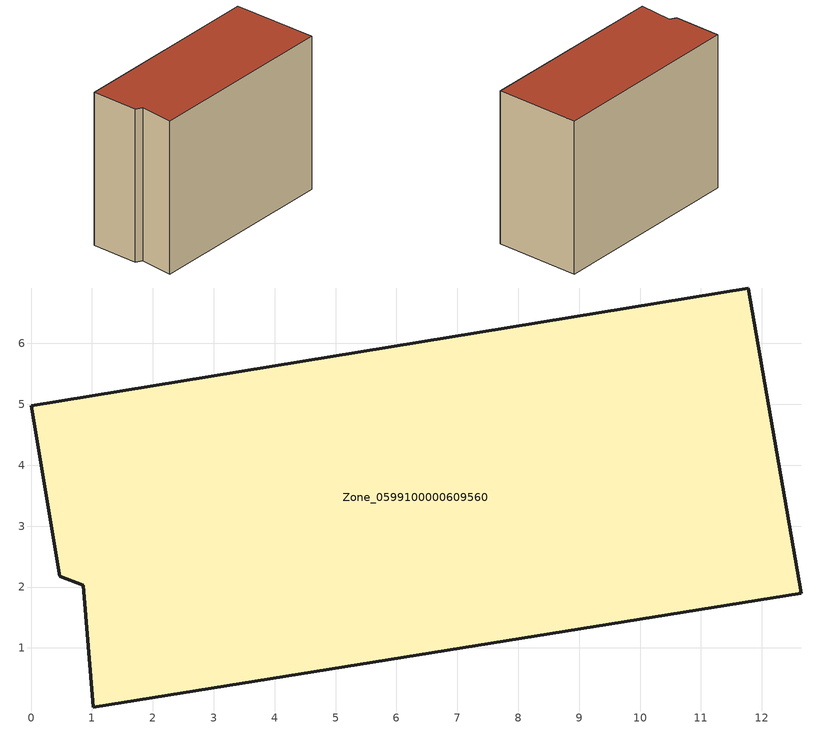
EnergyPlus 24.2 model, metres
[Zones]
Zone_0599100000609560
 floor ground (C_G): 0.85,2.03 0.47,2.17 0,4.98 11.78,6.91 12.65,1.9 1.02,0.03 z0
 wall outside (C_F): 12.65,1.9 11.78,6.91 0,4.98 0.47,2.17 0.85,2.03 1.02,0.03 12.65,1.9 z0:9.41
 roof outside (C_R): 0.85,2.03 1.02,0.03 12.65,1.9 11.78,6.91 0,4.98 0.47,2.17 z9.41
[BUILDING]
Pand.0599100000609560: North Axis=0; Terrain=City; Loads Convergence Tolerance Value=0.04; Temperature Convergence Tolerance Value=0.4; Solar Distribution=FullExterior; Maximum Number of Warmup Days=25; Minimum Number of Warmup Days=1
[Site:Location]
Rotterdam.The.Hague.AP_ZH_NLD Design_Conditions: Latitude=51.96; Longitude=4.45; Time Zone=1; Elevation=-4.5
[SITE:GROUNDTEMPERATURE:BUILDINGSURFACE]
18, 18, 18, 18, 18, 18, 18, 18, 18, 18, 18, 18
[MATERIAL] Thermal Absorptance=0.9; Solar Absorptance=0.7; Visible Absorptance=0.7
Name | Roughness | Thickness | Conductivity | Density | Specific Heat
G.TI.1946 | MediumSmooth | 0.15 | 1 | 540 | 1210
F.TI.1946 | Rough | 0.3 | 0.857143 | 1920 | 840
R.TI.1946 | MediumRough | 0.2 | 0.1 | 1500 | 1000
[CONSTRUCTION]
C_G: G.TI.1946
C_F: F.TI.1946
C_R: R.TI.1946
[ZONE]
Zone_0599100000609560: Type=1; Multiplier=1; Ceiling Height=Autocalculate; Volume=Autocalculate; Floor Area=autocalculate; Part of Total Floor Area=Yes
[ZONEINFILTRATION:DESIGNFLOWRATE]
Infil_Zone_0599100000609560: Zone or ZoneList or Space or SpaceList=Zone_0599100000609560; Schedule=AlwaysOn; Design Flow Rate Calculation Method=Flow/Area; Flow Rate per Floor Area=0.003; Constant Term Coefficient=1; Temperature Term Coefficient=0; Velocity Term Coefficient=0; Velocity Squared Term Coefficient=0
[HVACTEMPLATE:ZONE:IDEALLOADSAIRSYSTEM]
Zone_0599100000609560: Maximum Heating Supply Air Temperature=50; Minimum Cooling Supply Air Temperature=13; Maximum Heating Supply Air Humidity Ratio=0.0156; Minimum Cooling Supply Air Humidity Ratio=0.0077; Heating Limit=NoLimit; Cooling Limit=NoLimit; Dehumidification Control Type=ConstantSensibleHeatRatio; Cooling Sensible Heat Ratio=0.7; Dehumidification Setpoint=60; Humidification Control Type=None; Humidification Setpoint=30; Outdoor Air Method=None; Outdoor Air Flow Rate per Person=0.00944; Outdoor Air Flow Rate per Zone Floor Area=0; Outdoor Air Flow Rate per Zone=0; Demand Controlled Ventilation Type=None; Outdoor Air Economizer Type=NoEconomizer; Heat Recovery Type=None; Sensible Heat Recovery Effectiveness=0.7; Latent Heat Recovery Effectiveness=0.65
[ZONECONTROL:THERMOSTAT]
ThermostatControl_Zone_0599100000609560: Zone or ZoneList=Zone_0599100000609560; Control Type Schedule=DualSetpointControlType; Control 1=Thermostat_Zone_0599100000609560; Temperature Difference Between Cutout And Setpoint=0
[THERMOSTATSETPOINT:DUALSETPOINT]
Thermostat_Zone_0599100000609560: Heating Setpoint Temperature Schedule=HeatingSetpoint_Zone_0599100000609560; Cooling Setpoint Temperature Schedule=CoolingSetpoint_Zone_0599100000609560
[SCHEDULE:COMPACT]
HeatingSetpoint_Zone_0599100000609560: Through: 12/31, For: AllDays, Until: 24:00, 21
CoolingSetpoint_Zone_0599100000609560: Through: 12/31, For: AllDays, Until: 24:00, 24
DualSetpointControlType: Through: 12/31, For: AllDays, Until: 24:00, 4
AlwaysOn: Through: 12/31, For: AllDays, Until: 24:00, 1
